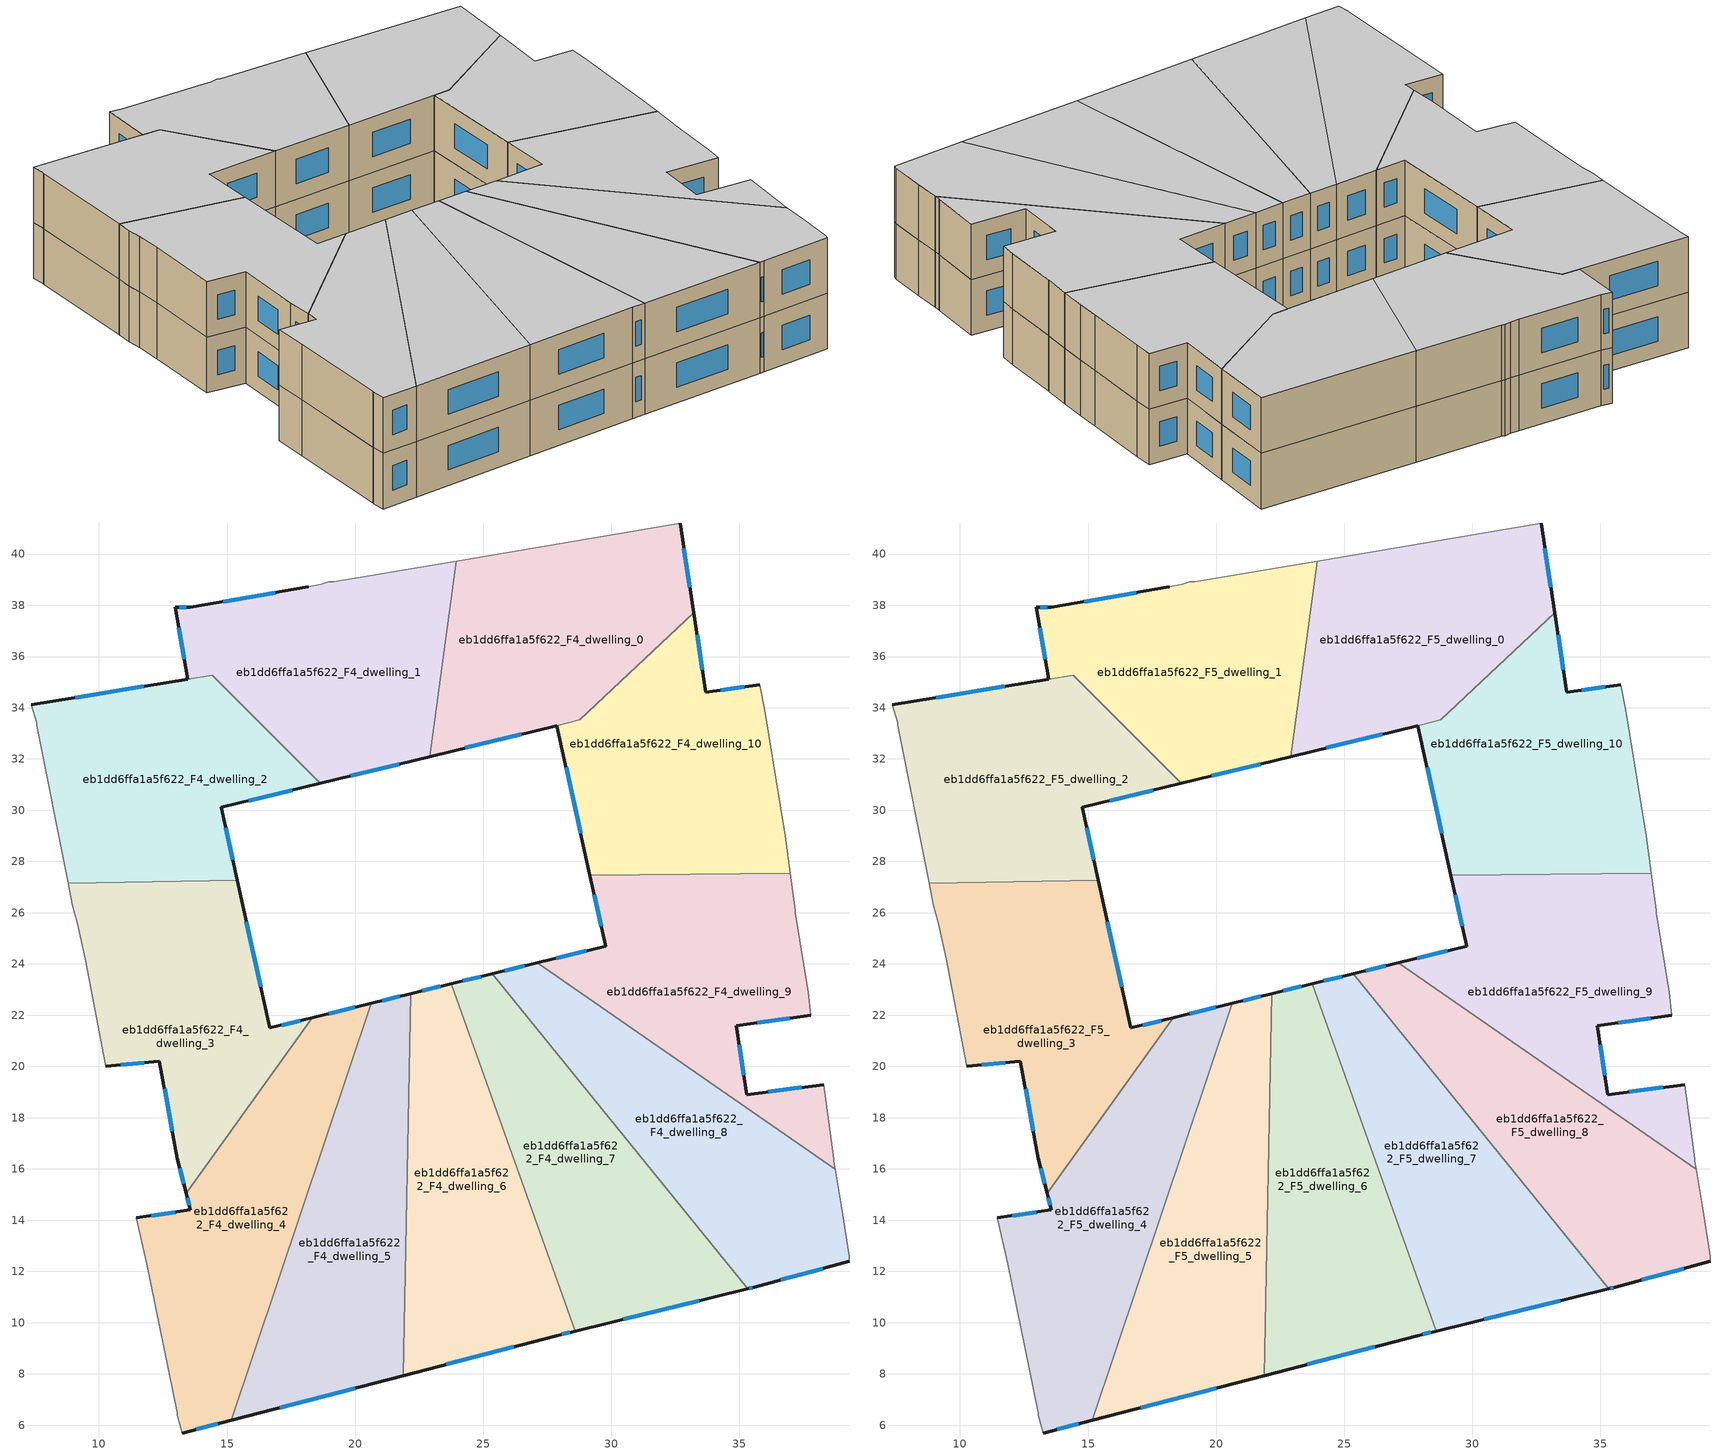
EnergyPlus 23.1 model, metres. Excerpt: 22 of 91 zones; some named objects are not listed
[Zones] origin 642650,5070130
eb1dd6ffa1a5f622_F4_dwelling_0
 floor to eb1dd6ffa1a5f622_F3_dwelling_0 (EU_floor_Construction): 32.68,41.21 33.21,37.71 28.77,33.52 22.91,32.09 23.95,39.73 z12
 wall outside (EU_wall_Construction): 22.91,32.09 27.87,33.31 / 33.21,37.71 32.68,41.21 z12:15
 wall to eb1dd6ffa1a5f622_F4_dwelling_1 (EU_wall_Construction): 23.95,39.73 22.91,32.09 z12:15
 wall adiabatic (EU_wall_Construction): 32.68,41.21 23.95,39.73 z12:15
 wall to eb1dd6ffa1a5f622_F4_dwelling_10 (EU_wall_Construction): 27.88,33.31 28.77,33.52 33.21,37.71 z12:15
 window (EU_Window_Construction): 24.3,32.43 26.48,32.97 / 33.06,38.69 32.83,40.23 z12.84:14.16
eb1dd6ffa1a5f622_F4_dwelling_1
 floor to eb1dd6ffa1a5f622_F3_dwelling_1 (EU_floor_Construction): 23.95,39.73 22.91,32.09 18.63,31.05 14.42,35.27 13.47,35.11 12.97,37.91 13.57,37.91 18.17,38.71 18.67,38.81 18.97,38.91 19.17,38.91 z12
 wall outside (EU_wall_Construction): 18.63,31.05 22.91,32.09 / 18.17,38.71 13.57,37.91 12.97,37.91 13.47,35.11 z12:15
 wall adiabatic (EU_wall_Construction): 23.95,39.73 19.17,38.91 18.97,38.91 18.67,38.81 18.17,38.71 z12:15
 wall to eb1dd6ffa1a5f622_F4_dwelling_2 (EU_wall_Construction): 14.42,35.26 18.63,31.05 / 13.47,35.11 14.42,35.27 z12:15
 window (EU_Window_Construction): 19.83,31.34 21.71,31.8 / 13.11,37.13 13.33,35.9 / 13.4,37.91 13.14,37.91 / 16.88,38.49 14.86,38.14 z12.84:14.16
eb1dd6ffa1a5f622_F4_dwelling_10
 floor to eb1dd6ffa1a5f622_F3_dwelling_10 (EU_floor_Construction): 35.79,34.91 35.98,33.9 36.58,30.2 36.78,29 36.98,27.54 29.17,27.47 27.88,33.31 28.77,33.52 33.21,37.71 33.68,34.61 z12
 wall outside (EU_wall_Construction): 27.88,33.31 29.17,27.47 / 35.79,34.91 33.68,34.61 33.21,37.71 z12:15
 wall adiabatic (EU_wall_Construction): 36.98,27.54 36.78,29 36.58,30.2 35.98,33.9 35.79,34.91 z12:15
 wall to eb1dd6ffa1a5f622_F4_dwelling_9 (EU_wall_Construction): 29.17,27.47 36.98,27.54 z12:15
 window (EU_Window_Construction): 28.24,31.67 28.81,29.1 / 33.55,35.48 33.34,36.84 / 35.2,34.82 34.27,34.69 z12.84:14.16
eb1dd6ffa1a5f622_F4_dwelling_2
 floor to eb1dd6ffa1a5f622_F3_dwelling_2 (EU_floor_Construction): 14.42,35.26 18.63,31.05 14.77,30.11 15.39,27.27 8.8,27.15 7.56,33.31 7.56,33.41 7.36,34.11 z12
 wall outside (EU_wall_Construction): 15.39,27.27 14.77,30.11 18.63,31.05 / 13.47,35.11 7.36,34.11 z12:15
 wall to eb1dd6ffa1a5f622_F4_dwelling_3 (EU_wall_Construction): 8.8,27.15 15.39,27.27 z12:15
 wall adiabatic (EU_wall_Construction): 7.36,34.11 7.56,33.41 7.56,33.31 8.8,27.15 z12:15
 window (EU_Window_Construction): 15.85,30.37 17.55,30.79 / 15.22,28.07 14.94,29.31 / 11.76,34.83 9.07,34.39 z12.84:14.16
eb1dd6ffa1a5f622_F4_dwelling_3
 floor to eb1dd6ffa1a5f622_F3_dwelling_3 (EU_floor_Construction): 15.39,27.27 16.67,21.5 18.32,21.91 13.4,15.05 13.06,16.4 12.36,20.2 10.26,20 9.46,24.21 9.16,25.61 8.96,26.31 8.8,27.15 z12
 wall outside (EU_wall_Construction): 10.26,20 12.36,20.2 13.06,16.4 13.4,15.05 / 18.32,21.91 16.67,21.5 15.39,27.27 z12:15
 wall adiabatic (EU_wall_Construction): 8.8,27.15 8.96,26.31 9.16,25.61 9.46,24.21 10.26,20 z12:15
 wall to eb1dd6ffa1a5f622_F4_dwelling_4 (EU_wall_Construction): 13.4,15.05 18.32,21.91 z12:15
 window (EU_Window_Construction): 10.85,20.06 11.78,20.15 / 16.31,23.12 15.75,25.66 / 17.86,21.79 17.13,21.61 / 13.16,16.02 13.31,15.43 / 12.56,19.14 12.87,17.46 z12.84:14.16
eb1dd6ffa1a5f622_F4_dwelling_4
 floor to eb1dd6ffa1a5f622_F3_dwelling_4 (EU_floor_Construction): 20.62,22.47 15.17,6.19 13.26,5.69 13.06,6.39 13.06,6.49 11.86,12.3 11.46,14.1 13.56,14.4 13.4,15.05 18.32,21.91 z12
 wall outside (EU_wall_Construction): 13.4,15.05 13.56,14.4 11.46,14.1 / 20.62,22.47 18.32,21.91 / 13.26,5.69 15.17,6.19 z12:15
 wall to eb1dd6ffa1a5f622_F4_dwelling_5 (EU_wall_Construction): 15.17,6.19 20.62,22.47 z12:15
 wall adiabatic (EU_wall_Construction): 11.46,14.1 11.86,12.3 13.06,6.49 13.06,6.39 13.26,5.69 z12:15
 window (EU_Window_Construction): 13.45,14.87 13.52,14.58 / 19.98,22.31 18.97,22.06 / 13.8,5.83 14.64,6.05 / 12.97,14.31 12.05,14.18 z12.84:14.16
eb1dd6ffa1a5f622_F4_dwelling_5
 floor to eb1dd6ffa1a5f622_F3_dwelling_5 (EU_floor_Construction): 22.18,22.85 21.88,7.93 15.17,6.19 20.62,22.47 z12
 wall outside (EU_wall_Construction): 22.18,22.85 20.62,22.47 / 15.17,6.19 21.88,7.93 z12:15
 wall to eb1dd6ffa1a5f622_F4_dwelling_6 (EU_wall_Construction): 21.88,7.93 22.18,22.85 z12:15
 window (EU_Window_Construction): 21.74,22.74 21.06,22.57 / 17.05,6.68 20,7.44 z12.84:14.16
eb1dd6ffa1a5f622_F4_dwelling_6
 floor to eb1dd6ffa1a5f622_F3_dwelling_6 (EU_floor_Construction): 23.76,23.23 28.58,9.67 27.87,9.49 21.88,7.93 22.18,22.85 z12
 wall outside (EU_wall_Construction): 23.76,23.23 22.18,22.85 / 21.88,7.93 27.87,9.49 28.58,9.67 z12:15
 wall to eb1dd6ffa1a5f622_F4_dwelling_7 (EU_wall_Construction): 28.58,9.67 23.76,23.23 z12:15
 window (EU_Window_Construction): 23.32,23.12 22.62,22.95 / 28.07,9.54 28.39,9.62 / 23.56,8.37 26.19,9.05 z12.84:14.16
eb1dd6ffa1a5f622_F4_dwelling_7
 floor to eb1dd6ffa1a5f622_F3_dwelling_7 (EU_floor_Construction): 25.34,23.62 35.32,11.32 28.58,9.67 23.76,23.23 z12
 wall outside (EU_wall_Construction): 25.34,23.62 23.76,23.23 / 28.58,9.67 35.32,11.32 z12:15
 wall to eb1dd6ffa1a5f622_F4_dwelling_8 (EU_wall_Construction): 35.32,11.32 25.34,23.62 z12:15
 window (EU_Window_Construction): 24.9,23.51 24.2,23.34 / 30.47,10.13 33.43,10.86 z12.84:14.16
eb1dd6ffa1a5f622_F4_dwelling_8
 floor to eb1dd6ffa1a5f622_F3_dwelling_8 (EU_floor_Construction): 38.74,15.98 38.98,14.59 39.28,12.59 39.28,12.39 35.58,11.39 35.32,11.32 25.34,23.62 27.11,24.05 z12
 wall outside (EU_wall_Construction): 35.32,11.32 35.58,11.39 39.28,12.39 / 27.11,24.05 25.34,23.62 z12:15
 wall adiabatic (EU_wall_Construction): 39.28,12.39 39.28,12.59 38.98,14.59 38.74,15.98 z12:15
 wall to eb1dd6ffa1a5f622_F4_dwelling_9 (EU_wall_Construction): 38.74,15.98 27.11,24.05 z12:15
 window (EU_Window_Construction): 36.62,11.67 38.24,12.11 / 35.39,11.34 35.51,11.37 / 26.61,23.93 25.84,23.74 z12.84:14.16
eb1dd6ffa1a5f622_F4_dwelling_9
 floor to eb1dd6ffa1a5f622_F3_dwelling_9 (EU_floor_Construction): 36.98,27.54 37.18,26.1 37.18,26 37.68,22.9 37.78,22 34.88,21.6 35.28,18.89 38.28,19.29 38.68,16.39 38.68,16.29 38.74,15.98 27.11,24.05 29.78,24.7 29.17,27.47 z12
 wall outside (EU_wall_Construction): 38.28,19.29 35.28,18.89 34.88,21.6 37.78,22 / 29.17,27.47 29.78,24.7 27.11,24.05 z12:15
 wall adiabatic (EU_wall_Construction): 37.78,22 37.68,22.9 37.18,26 37.18,26.1 36.98,27.54 / 38.74,15.98 38.68,16.29 38.68,16.39 38.28,19.29 z12:15
 window (EU_Window_Construction): 35.69,21.71 36.97,21.88 / 35.17,19.65 34.99,20.84 / 37.44,19.18 36.12,19.01 / 29.03,24.52 27.86,24.23 / 29.34,26.69 29.61,25.48 z12.84:14.16
eb1dd6ffa1a5f622_F5_dwelling_0
 floor to eb1dd6ffa1a5f622_F4_dwelling_0 (EU_floor_Construction): 32.68,41.21 33.21,37.71 28.77,33.52 22.91,32.09 23.95,39.73 z15
 wall outside (EU_wall_Construction): 22.91,32.09 27.87,33.31 / 33.21,37.71 32.68,41.21 z15:18
 wall to eb1dd6ffa1a5f622_F5_dwelling_1 (EU_wall_Construction): 23.95,39.73 22.91,32.09 z15:18
 wall adiabatic (EU_wall_Construction): 32.68,41.21 23.95,39.73 z15:18
 wall to eb1dd6ffa1a5f622_F5_dwelling_10 (EU_wall_Construction): 27.88,33.31 28.77,33.52 33.21,37.71 z15:18
 window (EU_Window_Construction): 24.3,32.43 26.48,32.97 / 33.06,38.69 32.83,40.23 z15.84:17.16
 ceiling to eb1dd6ffa1a5f622_F6_dwelling_0 (EU_floor_Construction): 28.77,33.52 33.21,37.71 32.68,41.21 23.95,39.73 22.91,32.09 z18
eb1dd6ffa1a5f622_F5_dwelling_1
 floor to eb1dd6ffa1a5f622_F4_dwelling_1 (EU_floor_Construction): 23.95,39.73 22.91,32.09 18.63,31.05 14.42,35.27 13.47,35.11 12.97,37.91 13.57,37.91 18.17,38.71 18.67,38.81 18.97,38.91 19.17,38.91 z15
 wall outside (EU_wall_Construction): 18.63,31.05 22.91,32.09 / 18.17,38.71 13.57,37.91 12.97,37.91 13.47,35.11 z15:18
 wall adiabatic (EU_wall_Construction): 23.95,39.73 19.17,38.91 18.97,38.91 18.67,38.81 18.17,38.71 z15:18
 wall to eb1dd6ffa1a5f622_F5_dwelling_2 (EU_wall_Construction): 14.42,35.26 18.63,31.05 / 13.47,35.11 14.42,35.27 z15:18
 window (EU_Window_Construction): 19.83,31.34 21.71,31.8 / 13.11,37.13 13.33,35.9 / 13.4,37.91 13.14,37.91 / 16.88,38.49 14.86,38.14 z15.84:17.16
 ceiling to eb1dd6ffa1a5f622_F6_dwelling_1 (EU_floor_Construction): 22.91,32.09 23.95,39.73 19.17,38.91 18.97,38.91 18.67,38.81 18.17,38.71 13.57,37.91 12.97,37.91 13.47,35.11 14.42,35.27 18.63,31.05 z18
eb1dd6ffa1a5f622_F5_dwelling_10
 floor to eb1dd6ffa1a5f622_F4_dwelling_10 (EU_floor_Construction): 35.79,34.91 35.98,33.9 36.58,30.2 36.78,29 36.98,27.54 29.17,27.47 27.88,33.31 28.77,33.52 33.21,37.71 33.68,34.61 z15
 wall outside (EU_wall_Construction): 27.88,33.31 29.17,27.47 / 35.79,34.91 33.68,34.61 33.21,37.71 z15:18
 wall adiabatic (EU_wall_Construction): 36.98,27.54 36.78,29 36.58,30.2 35.98,33.9 35.79,34.91 z15:18
 wall to eb1dd6ffa1a5f622_F5_dwelling_9 (EU_wall_Construction): 29.17,27.47 36.98,27.54 z15:18
 window (EU_Window_Construction): 28.24,31.67 28.81,29.1 / 33.55,35.48 33.34,36.84 / 35.2,34.82 34.27,34.69 z15.84:17.16
 ceiling to eb1dd6ffa1a5f622_F6_dwelling_10 (EU_floor_Construction): 36.98,27.54 36.78,29 36.58,30.2 35.98,33.9 35.79,34.91 33.68,34.61 33.21,37.71 28.77,33.52 27.88,33.31 29.17,27.47 z18
eb1dd6ffa1a5f622_F5_dwelling_2
 floor to eb1dd6ffa1a5f622_F4_dwelling_2 (EU_floor_Construction): 14.42,35.26 18.63,31.05 14.77,30.11 15.39,27.27 8.8,27.15 7.56,33.31 7.56,33.41 7.36,34.11 z15
 wall outside (EU_wall_Construction): 15.39,27.27 14.77,30.11 18.63,31.05 / 13.47,35.11 7.36,34.11 z15:18
 wall to eb1dd6ffa1a5f622_F5_dwelling_3 (EU_wall_Construction): 8.8,27.15 15.39,27.27 z15:18
 wall adiabatic (EU_wall_Construction): 7.36,34.11 7.56,33.41 7.56,33.31 8.8,27.15 z15:18
 window (EU_Window_Construction): 15.85,30.37 17.55,30.79 / 15.22,28.07 14.94,29.31 / 11.76,34.83 9.07,34.39 z15.84:17.16
 ceiling to eb1dd6ffa1a5f622_F6_dwelling_2 (EU_floor_Construction): 15.39,27.27 14.77,30.11 18.63,31.05 14.42,35.26 7.36,34.11 7.56,33.41 7.56,33.31 8.8,27.15 z18
eb1dd6ffa1a5f622_F5_dwelling_3
 floor to eb1dd6ffa1a5f622_F4_dwelling_3 (EU_floor_Construction): 15.39,27.27 16.67,21.5 18.32,21.91 13.4,15.05 13.06,16.4 12.36,20.2 10.26,20 9.46,24.21 9.16,25.61 8.96,26.31 8.8,27.15 z15
 wall outside (EU_wall_Construction): 10.26,20 12.36,20.2 13.06,16.4 13.4,15.05 / 18.32,21.91 16.67,21.5 15.39,27.27 z15:18
 wall adiabatic (EU_wall_Construction): 8.8,27.15 8.96,26.31 9.16,25.61 9.46,24.21 10.26,20 z15:18
 wall to eb1dd6ffa1a5f622_F5_dwelling_4 (EU_wall_Construction): 13.4,15.05 18.32,21.91 z15:18
 window (EU_Window_Construction): 10.85,20.06 11.78,20.15 / 16.31,23.12 15.75,25.66 / 17.86,21.79 17.13,21.61 / 13.16,16.02 13.31,15.43 / 12.56,19.14 12.87,17.46 z15.84:17.16
 ceiling to eb1dd6ffa1a5f622_F6_dwelling_3 (EU_floor_Construction): 13.4,15.05 18.32,21.91 16.67,21.5 15.39,27.27 8.8,27.15 8.96,26.31 9.16,25.61 9.46,24.21 10.26,20 12.36,20.2 13.06,16.4 z18
eb1dd6ffa1a5f622_F5_dwelling_4
 floor to eb1dd6ffa1a5f622_F4_dwelling_4 (EU_floor_Construction): 20.62,22.47 15.17,6.19 13.26,5.69 13.06,6.39 13.06,6.49 11.86,12.3 11.46,14.1 13.56,14.4 13.4,15.05 18.32,21.91 z15
 wall outside (EU_wall_Construction): 13.4,15.05 13.56,14.4 11.46,14.1 / 20.62,22.47 18.32,21.91 / 13.26,5.69 15.17,6.19 z15:18
 wall to eb1dd6ffa1a5f622_F5_dwelling_5 (EU_wall_Construction): 15.17,6.19 20.62,22.47 z15:18
 wall adiabatic (EU_wall_Construction): 11.46,14.1 11.86,12.3 13.06,6.49 13.06,6.39 13.26,5.69 z15:18
 window (EU_Window_Construction): 13.45,14.87 13.52,14.58 / 19.98,22.31 18.97,22.06 / 13.8,5.83 14.64,6.05 / 12.97,14.31 12.05,14.18 z15.84:17.16
 ceiling to eb1dd6ffa1a5f622_F6_dwelling_4 (EU_floor_Construction): 15.17,6.19 20.62,22.47 18.32,21.91 13.4,15.05 13.56,14.4 11.46,14.1 11.86,12.3 13.06,6.49 13.06,6.39 13.26,5.69 z18
eb1dd6ffa1a5f622_F5_dwelling_5
 floor to eb1dd6ffa1a5f622_F4_dwelling_5 (EU_floor_Construction): 22.18,22.85 21.88,7.93 15.17,6.19 20.62,22.47 z15
 wall outside (EU_wall_Construction): 22.18,22.85 20.62,22.47 / 15.17,6.19 21.88,7.93 z15:18
 wall to eb1dd6ffa1a5f622_F5_dwelling_6 (EU_wall_Construction): 21.88,7.93 22.18,22.85 z15:18
 window (EU_Window_Construction): 21.74,22.74 21.06,22.57 / 17.05,6.68 20,7.44 z15.84:17.16
 ceiling to eb1dd6ffa1a5f622_F6_dwelling_5 (EU_floor_Construction): 21.88,7.93 22.18,22.85 20.62,22.47 15.17,6.19 z18
eb1dd6ffa1a5f622_F5_dwelling_6
 floor to eb1dd6ffa1a5f622_F4_dwelling_6 (EU_floor_Construction): 23.76,23.23 28.58,9.67 27.87,9.49 21.88,7.93 22.18,22.85 z15
 wall outside (EU_wall_Construction): 23.76,23.23 22.18,22.85 / 21.88,7.93 27.87,9.49 28.58,9.67 z15:18
 wall to eb1dd6ffa1a5f622_F5_dwelling_7 (EU_wall_Construction): 28.58,9.67 23.76,23.23 z15:18
 window (EU_Window_Construction): 23.32,23.12 22.62,22.95 / 28.07,9.54 28.39,9.62 / 23.56,8.37 26.19,9.05 z15.84:17.16
 ceiling to eb1dd6ffa1a5f622_F6_dwelling_6 (EU_floor_Construction): 27.87,9.49 28.58,9.67 23.76,23.23 22.18,22.85 21.88,7.93 z18
eb1dd6ffa1a5f622_F5_dwelling_7
 floor to eb1dd6ffa1a5f622_F4_dwelling_7 (EU_floor_Construction): 25.34,23.62 35.32,11.32 28.58,9.67 23.76,23.23 z15
 wall outside (EU_wall_Construction): 25.34,23.62 23.76,23.23 / 28.58,9.67 35.32,11.32 z15:18
 wall to eb1dd6ffa1a5f622_F5_dwelling_8 (EU_wall_Construction): 35.32,11.32 25.34,23.62 z15:18
 window (EU_Window_Construction): 24.9,23.51 24.2,23.34 / 30.47,10.13 33.43,10.86 z15.84:17.16
 ceiling to eb1dd6ffa1a5f622_F6_dwelling_7 (EU_floor_Construction): 35.32,11.32 25.34,23.62 23.76,23.23 28.58,9.67 z18
eb1dd6ffa1a5f622_F5_dwelling_8
 floor to eb1dd6ffa1a5f622_F4_dwelling_8 (EU_floor_Construction): 38.74,15.98 38.98,14.59 39.28,12.59 39.28,12.39 35.58,11.39 35.32,11.32 25.34,23.62 27.11,24.05 z15
 wall outside (EU_wall_Construction): 35.32,11.32 35.58,11.39 39.28,12.39 / 27.11,24.05 25.34,23.62 z15:18
 wall adiabatic (EU_wall_Construction): 39.28,12.39 39.28,12.59 38.98,14.59 38.74,15.98 z15:18
 wall to eb1dd6ffa1a5f622_F5_dwelling_9 (EU_wall_Construction): 38.74,15.98 27.11,24.05 z15:18
 window (EU_Window_Construction): 36.62,11.67 38.24,12.11 / 35.39,11.34 35.51,11.37 / 26.61,23.93 25.84,23.74 z15.84:17.16
 ceiling to eb1dd6ffa1a5f622_F6_dwelling_8 (EU_floor_Construction): 39.28,12.39 39.28,12.59 38.98,14.59 38.74,15.98 27.11,24.05 25.34,23.62 35.32,11.32 35.58,11.39 z18
eb1dd6ffa1a5f622_F5_dwelling_9
 floor to eb1dd6ffa1a5f622_F4_dwelling_9 (EU_floor_Construction): 36.98,27.54 37.18,26.1 37.18,26 37.68,22.9 37.78,22 34.88,21.6 35.28,18.89 38.28,19.29 38.68,16.39 38.68,16.29 38.74,15.98 27.11,24.05 29.78,24.7 29.17,27.47 z15
 wall outside (EU_wall_Construction): 38.28,19.29 35.28,18.89 34.88,21.6 37.78,22 / 29.17,27.47 29.78,24.7 27.11,24.05 z15:18
 wall adiabatic (EU_wall_Construction): 37.78,22 37.68,22.9 37.18,26 37.18,26.1 36.98,27.54 / 38.74,15.98 38.68,16.29 38.68,16.39 38.28,19.29 z15:18
 window (EU_Window_Construction): 35.69,21.71 36.97,21.88 / 35.17,19.65 34.99,20.84 / 37.44,19.18 36.12,19.01 / 29.03,24.52 27.86,24.23 / 29.34,26.69 29.61,25.48 z15.84:17.16
 ceiling to eb1dd6ffa1a5f622_F6_dwelling_9 (EU_floor_Construction): 38.74,15.98 38.68,16.29 38.68,16.39 38.28,19.29 35.28,18.89 34.88,21.6 37.78,22 37.68,22.9 37.18,26 37.18,26.1 36.98,27.54 29.17,27.47 29.78,24.7 27.11,24.05 z18
[Building]
EU S2 Campaign: North Axis=0; Terrain=City; Solar Distribution=FullExterior
[Site:Location]
Lyon-Bron: Latitude=45.75; Longitude=5; Time Zone=1; Elevation=198
[SizingPeriod:WeatherFileDays]
AnnualSizingPeriod: Begin Month=1; Begin Day of Month=1; End Month=12; End Day of Month=31; Day of Week for Start Day=Monday; Use Weather File Daylight Saving Period=No; Use Weather File Rain and Snow Indicators=No
[MATERIAL]
EU_InternalMass_Material: Roughness=MediumRough; Thickness=0.1; Conductivity=1; Density=1800; Specific Heat=900; Thermal Absorptance=0.9; Solar Absorptance=0.7; Visible Absorptance=0.7
[MATERIAL:NOMASS] Roughness=MediumRough; Thermal Absorptance=0.9; Solar Absorptance=0.7; Visible Absorptance=0.7
Name | Thermal Resistance
EU_wall_NoMass | 0.776494
EU_floor_NoMass | 0.421597
[WINDOWMATERIAL:SIMPLEGLAZINGSYSTEM]
EU_Window_SimpleGlazing: UFactor=4.24961; Solar Heat Gain Coefficient=0.83; Visible Transmittance=0.83
[CONSTRUCTION]
EU_wall_Construction: EU_wall_NoMass
EU_floor_Construction: EU_floor_NoMass
EU_Window_Construction: EU_Window_SimpleGlazing
EU_InternalMass_Construction: EU_InternalMass_Material
[ZONE] Type=1; Multiplier=1; Ceiling Height=autocalculate; Floor Area=autocalculate; Part of Total Floor Area=Yes
Name | Volume
eb1dd6ffa1a5f622_F4_dwelling_0; eb1dd6ffa1a5f622_F5_dwelling_0 | 183.371
eb1dd6ffa1a5f622_F4_dwelling_1; eb1dd6ffa1a5f622_F5_dwelling_1 | 186.073
eb1dd6ffa1a5f622_F4_dwelling_10; eb1dd6ffa1a5f622_F5_dwelling_10 | 184.811
eb1dd6ffa1a5f622_F4_dwelling_2; eb1dd6ffa1a5f622_F5_dwelling_2 | 182.098
eb1dd6ffa1a5f622_F4_dwelling_3; eb1dd6ffa1a5f622_F5_dwelling_3 | 181.222
eb1dd6ffa1a5f622_F4_dwelling_4; eb1dd6ffa1a5f622_F5_dwelling_4 | 186.956
eb1dd6ffa1a5f622_F4_dwelling_5; eb1dd6ffa1a5f622_F5_dwelling_5 | 184.128
eb1dd6ffa1a5f622_F4_dwelling_6; eb1dd6ffa1a5f622_F5_dwelling_6 | 184.118
eb1dd6ffa1a5f622_F4_dwelling_7; eb1dd6ffa1a5f622_F5_dwelling_7 | 184.083
eb1dd6ffa1a5f622_F4_dwelling_8; eb1dd6ffa1a5f622_F5_dwelling_8 | 184.096
eb1dd6ffa1a5f622_F4_dwelling_9; eb1dd6ffa1a5f622_F5_dwelling_9 | 184.098
[INTERNALMASS] Construction=EU_InternalMass_Construction
Name | Zone or ZoneList | Surface Area
eb1dd6ffa1a5f622_F4_dwelling_0_EU_InternalMass | eb1dd6ffa1a5f622_F4_dwelling_0 | 61.1243
eb1dd6ffa1a5f622_F4_dwelling_1_EU_InternalMass | eb1dd6ffa1a5f622_F4_dwelling_1 | 62.0237
eb1dd6ffa1a5f622_F4_dwelling_2_EU_InternalMass | eb1dd6ffa1a5f622_F4_dwelling_2 | 60.7127
eb1dd6ffa1a5f622_F4_dwelling_3_EU_InternalMass | eb1dd6ffa1a5f622_F4_dwelling_3 | 60.4071
eb1dd6ffa1a5f622_F4_dwelling_4_EU_InternalMass | eb1dd6ffa1a5f622_F4_dwelling_4 | 62.3182
eb1dd6ffa1a5f622_F4_dwelling_5_EU_InternalMass | eb1dd6ffa1a5f622_F4_dwelling_5 | 61.3761
eb1dd6ffa1a5f622_F4_dwelling_6_EU_InternalMass | eb1dd6ffa1a5f622_F4_dwelling_6 | 61.3725
eb1dd6ffa1a5f622_F4_dwelling_7_EU_InternalMass | eb1dd6ffa1a5f622_F4_dwelling_7 | 61.3612
eb1dd6ffa1a5f622_F4_dwelling_8_EU_InternalMass | eb1dd6ffa1a5f622_F4_dwelling_8 | 61.3651
eb1dd6ffa1a5f622_F4_dwelling_9_EU_InternalMass | eb1dd6ffa1a5f622_F4_dwelling_9 | 61.3655
eb1dd6ffa1a5f622_F4_dwelling_10_EU_InternalMass | eb1dd6ffa1a5f622_F4_dwelling_10 | 61.604
eb1dd6ffa1a5f622_F5_dwelling_0_EU_InternalMass | eb1dd6ffa1a5f622_F5_dwelling_0 | 61.1243
eb1dd6ffa1a5f622_F5_dwelling_1_EU_InternalMass | eb1dd6ffa1a5f622_F5_dwelling_1 | 62.0237
eb1dd6ffa1a5f622_F5_dwelling_2_EU_InternalMass | eb1dd6ffa1a5f622_F5_dwelling_2 | 60.7127
eb1dd6ffa1a5f622_F5_dwelling_3_EU_InternalMass | eb1dd6ffa1a5f622_F5_dwelling_3 | 60.4071
eb1dd6ffa1a5f622_F5_dwelling_4_EU_InternalMass | eb1dd6ffa1a5f622_F5_dwelling_4 | 62.3182
eb1dd6ffa1a5f622_F5_dwelling_5_EU_InternalMass | eb1dd6ffa1a5f622_F5_dwelling_5 | 61.3761
eb1dd6ffa1a5f622_F5_dwelling_6_EU_InternalMass | eb1dd6ffa1a5f622_F5_dwelling_6 | 61.3725
eb1dd6ffa1a5f622_F5_dwelling_7_EU_InternalMass | eb1dd6ffa1a5f622_F5_dwelling_7 | 61.3612
eb1dd6ffa1a5f622_F5_dwelling_8_EU_InternalMass | eb1dd6ffa1a5f622_F5_dwelling_8 | 61.3651
eb1dd6ffa1a5f622_F5_dwelling_9_EU_InternalMass | eb1dd6ffa1a5f622_F5_dwelling_9 | 61.3655
eb1dd6ffa1a5f622_F5_dwelling_10_EU_InternalMass | eb1dd6ffa1a5f622_F5_dwelling_10 | 61.604
[OTHEREQUIPMENT] Fuel Type=Electricity; Design Level Calculation Method=Watts/Area; Power per Zone Floor Area=1; Fraction Latent=0; Fraction Radiant=0; Fraction Lost=0; Carbon Dioxide Generation Rate=0; EndUse Subcategory=EU_Step8_InternalGains
Name | Zone or ZoneList or Space or SpaceList | Schedule
EU_Step8_InternalGain_eb1dd6ffa1a5f622_F4_dwelling_0_f000 | eb1dd6ffa1a5f622_F4_dwelling_0 | EU_Step8_GainSchedule_eb1dd6ffa1a5f622_F4_dwelling_0_f000
EU_Step8_InternalGain_eb1dd6ffa1a5f622_F4_dwelling_1_f000 | eb1dd6ffa1a5f622_F4_dwelling_1 | EU_Step8_GainSchedule_eb1dd6ffa1a5f622_F4_dwelling_1_f000
EU_Step8_InternalGain_eb1dd6ffa1a5f622_F4_dwelling_2_f000 | eb1dd6ffa1a5f622_F4_dwelling_2 | EU_Step8_GainSchedule_eb1dd6ffa1a5f622_F4_dwelling_2_f000
EU_Step8_InternalGain_eb1dd6ffa1a5f622_F4_dwelling_3_f000 | eb1dd6ffa1a5f622_F4_dwelling_3 | EU_Step8_GainSchedule_eb1dd6ffa1a5f622_F4_dwelling_3_f000
EU_Step8_InternalGain_eb1dd6ffa1a5f622_F4_dwelling_4_f000 | eb1dd6ffa1a5f622_F4_dwelling_4 | EU_Step8_GainSchedule_eb1dd6ffa1a5f622_F4_dwelling_4_f000
EU_Step8_InternalGain_eb1dd6ffa1a5f622_F4_dwelling_5_f000 | eb1dd6ffa1a5f622_F4_dwelling_5 | EU_Step8_GainSchedule_eb1dd6ffa1a5f622_F4_dwelling_5_f000
EU_Step8_InternalGain_eb1dd6ffa1a5f622_F4_dwelling_6_f000 | eb1dd6ffa1a5f622_F4_dwelling_6 | EU_Step8_GainSchedule_eb1dd6ffa1a5f622_F4_dwelling_6_f000
EU_Step8_InternalGain_eb1dd6ffa1a5f622_F4_dwelling_7_f000 | eb1dd6ffa1a5f622_F4_dwelling_7 | EU_Step8_GainSchedule_eb1dd6ffa1a5f622_F4_dwelling_7_f000
EU_Step8_InternalGain_eb1dd6ffa1a5f622_F4_dwelling_8_f000 | eb1dd6ffa1a5f622_F4_dwelling_8 | EU_Step8_GainSchedule_eb1dd6ffa1a5f622_F4_dwelling_8_f000
EU_Step8_InternalGain_eb1dd6ffa1a5f622_F4_dwelling_9_f000 | eb1dd6ffa1a5f622_F4_dwelling_9 | EU_Step8_GainSchedule_eb1dd6ffa1a5f622_F4_dwelling_9_f000
EU_Step8_InternalGain_eb1dd6ffa1a5f622_F4_dwelling_10_f000 | eb1dd6ffa1a5f622_F4_dwelling_10 | EU_Step8_GainSchedule_eb1dd6ffa1a5f622_F4_dwelling_10_f000
EU_Step8_InternalGain_eb1dd6ffa1a5f622_F5_dwelling_0_f000 | eb1dd6ffa1a5f622_F5_dwelling_0 | EU_Step8_GainSchedule_eb1dd6ffa1a5f622_F5_dwelling_0_f000
EU_Step8_InternalGain_eb1dd6ffa1a5f622_F5_dwelling_1_f000 | eb1dd6ffa1a5f622_F5_dwelling_1 | EU_Step8_GainSchedule_eb1dd6ffa1a5f622_F5_dwelling_1_f000
EU_Step8_InternalGain_eb1dd6ffa1a5f622_F5_dwelling_2_f000 | eb1dd6ffa1a5f622_F5_dwelling_2 | EU_Step8_GainSchedule_eb1dd6ffa1a5f622_F5_dwelling_2_f000
EU_Step8_InternalGain_eb1dd6ffa1a5f622_F5_dwelling_3_f000 | eb1dd6ffa1a5f622_F5_dwelling_3 | EU_Step8_GainSchedule_eb1dd6ffa1a5f622_F5_dwelling_3_f000
EU_Step8_InternalGain_eb1dd6ffa1a5f622_F5_dwelling_4_f000 | eb1dd6ffa1a5f622_F5_dwelling_4 | EU_Step8_GainSchedule_eb1dd6ffa1a5f622_F5_dwelling_4_f000
EU_Step8_InternalGain_eb1dd6ffa1a5f622_F5_dwelling_5_f000 | eb1dd6ffa1a5f622_F5_dwelling_5 | EU_Step8_GainSchedule_eb1dd6ffa1a5f622_F5_dwelling_5_f000
EU_Step8_InternalGain_eb1dd6ffa1a5f622_F5_dwelling_6_f000 | eb1dd6ffa1a5f622_F5_dwelling_6 | EU_Step8_GainSchedule_eb1dd6ffa1a5f622_F5_dwelling_6_f000
EU_Step8_InternalGain_eb1dd6ffa1a5f622_F5_dwelling_7_f000 | eb1dd6ffa1a5f622_F5_dwelling_7 | EU_Step8_GainSchedule_eb1dd6ffa1a5f622_F5_dwelling_7_f000
EU_Step8_InternalGain_eb1dd6ffa1a5f622_F5_dwelling_8_f000 | eb1dd6ffa1a5f622_F5_dwelling_8 | EU_Step8_GainSchedule_eb1dd6ffa1a5f622_F5_dwelling_8_f000
EU_Step8_InternalGain_eb1dd6ffa1a5f622_F5_dwelling_9_f000 | eb1dd6ffa1a5f622_F5_dwelling_9 | EU_Step8_GainSchedule_eb1dd6ffa1a5f622_F5_dwelling_9_f000
EU_Step8_InternalGain_eb1dd6ffa1a5f622_F5_dwelling_10_f000 | eb1dd6ffa1a5f622_F5_dwelling_10 | EU_Step8_GainSchedule_eb1dd6ffa1a5f622_F5_dwelling_10_f000
[ZONEVENTILATION:DESIGNFLOWRATE] Schedule=EU_AlwaysOn; Design Flow Rate Calculation Method=AirChanges/Hour; Air Changes per Hour=0.693814; Ventilation Type=Natural; Fan Pressure Rise=0; Fan Total Efficiency=1; Constant Term Coefficient=1; Temperature Term Coefficient=0; Velocity Term Coefficient=0; Velocity Squared Term Coefficient=0; Minimum Indoor Temperature=-100; Maximum Indoor Temperature=100; Delta Temperature=-100; Minimum Outdoor Temperature=-100; Maximum Outdoor Temperature=100; Maximum Wind Speed=40
Name | Zone or ZoneList or Space or SpaceList
EU_ConstantAir_eb1dd6ffa1a5f622_F4_dwelling_0 | eb1dd6ffa1a5f622_F4_dwelling_0
EU_ConstantAir_eb1dd6ffa1a5f622_F4_dwelling_1 | eb1dd6ffa1a5f622_F4_dwelling_1
EU_ConstantAir_eb1dd6ffa1a5f622_F4_dwelling_2 | eb1dd6ffa1a5f622_F4_dwelling_2
EU_ConstantAir_eb1dd6ffa1a5f622_F4_dwelling_3 | eb1dd6ffa1a5f622_F4_dwelling_3
EU_ConstantAir_eb1dd6ffa1a5f622_F4_dwelling_4 | eb1dd6ffa1a5f622_F4_dwelling_4
EU_ConstantAir_eb1dd6ffa1a5f622_F4_dwelling_5 | eb1dd6ffa1a5f622_F4_dwelling_5
EU_ConstantAir_eb1dd6ffa1a5f622_F4_dwelling_6 | eb1dd6ffa1a5f622_F4_dwelling_6
EU_ConstantAir_eb1dd6ffa1a5f622_F4_dwelling_7 | eb1dd6ffa1a5f622_F4_dwelling_7
EU_ConstantAir_eb1dd6ffa1a5f622_F4_dwelling_8 | eb1dd6ffa1a5f622_F4_dwelling_8
EU_ConstantAir_eb1dd6ffa1a5f622_F4_dwelling_9 | eb1dd6ffa1a5f622_F4_dwelling_9
EU_ConstantAir_eb1dd6ffa1a5f622_F4_dwelling_10 | eb1dd6ffa1a5f622_F4_dwelling_10
EU_ConstantAir_eb1dd6ffa1a5f622_F5_dwelling_0 | eb1dd6ffa1a5f622_F5_dwelling_0
EU_ConstantAir_eb1dd6ffa1a5f622_F5_dwelling_1 | eb1dd6ffa1a5f622_F5_dwelling_1
EU_ConstantAir_eb1dd6ffa1a5f622_F5_dwelling_2 | eb1dd6ffa1a5f622_F5_dwelling_2
EU_ConstantAir_eb1dd6ffa1a5f622_F5_dwelling_3 | eb1dd6ffa1a5f622_F5_dwelling_3
EU_ConstantAir_eb1dd6ffa1a5f622_F5_dwelling_4 | eb1dd6ffa1a5f622_F5_dwelling_4
EU_ConstantAir_eb1dd6ffa1a5f622_F5_dwelling_5 | eb1dd6ffa1a5f622_F5_dwelling_5
EU_ConstantAir_eb1dd6ffa1a5f622_F5_dwelling_6 | eb1dd6ffa1a5f622_F5_dwelling_6
EU_ConstantAir_eb1dd6ffa1a5f622_F5_dwelling_7 | eb1dd6ffa1a5f622_F5_dwelling_7
EU_ConstantAir_eb1dd6ffa1a5f622_F5_dwelling_8 | eb1dd6ffa1a5f622_F5_dwelling_8
EU_ConstantAir_eb1dd6ffa1a5f622_F5_dwelling_9 | eb1dd6ffa1a5f622_F5_dwelling_9
EU_ConstantAir_eb1dd6ffa1a5f622_F5_dwelling_10 | eb1dd6ffa1a5f622_F5_dwelling_10
[HVACTEMPLATE:ZONE:IDEALLOADSAIRSYSTEM] System Availability Schedule=EU_AlwaysOn; Maximum Heating Supply Air Temperature=50; Minimum Cooling Supply Air Temperature=13; Maximum Heating Supply Air Humidity Ratio=0.0156; Minimum Cooling Supply Air Humidity Ratio=0.0077; Heating Limit=NoLimit; Cooling Limit=NoLimit; Heating Availability Schedule=EU_AlwaysOn; Cooling Availability Schedule=EU_CoolingOff; Dehumidification Control Type=ConstantSensibleHeatRatio; Cooling Sensible Heat Ratio=0.7; Dehumidification Setpoint=60; Humidification Control Type=None; Humidification Setpoint=30; Outdoor Air Method=None; Outdoor Air Flow Rate per Person=0.00944; Outdoor Air Flow Rate per Zone Floor Area=0; Outdoor Air Flow Rate per Zone=0; Demand Controlled Ventilation Type=None; Outdoor Air Economizer Type=NoEconomizer; Heat Recovery Type=None; Sensible Heat Recovery Effectiveness=0.7; Latent Heat Recovery Effectiveness=0.65
Name | Template Thermostat
eb1dd6ffa1a5f622_F4_dwelling_0 | EU_HeatOnly_eb1dd6ffa1a5f622_F4_dwelling_0
eb1dd6ffa1a5f622_F4_dwelling_1 | EU_HeatOnly_eb1dd6ffa1a5f622_F4_dwelling_1
eb1dd6ffa1a5f622_F4_dwelling_2 | EU_HeatOnly_eb1dd6ffa1a5f622_F4_dwelling_2
eb1dd6ffa1a5f622_F4_dwelling_3 | EU_HeatOnly_eb1dd6ffa1a5f622_F4_dwelling_3
eb1dd6ffa1a5f622_F4_dwelling_4 | EU_HeatOnly_eb1dd6ffa1a5f622_F4_dwelling_4
eb1dd6ffa1a5f622_F4_dwelling_5 | EU_HeatOnly_eb1dd6ffa1a5f622_F4_dwelling_5
eb1dd6ffa1a5f622_F4_dwelling_6 | EU_HeatOnly_eb1dd6ffa1a5f622_F4_dwelling_6
eb1dd6ffa1a5f622_F4_dwelling_7 | EU_HeatOnly_eb1dd6ffa1a5f622_F4_dwelling_7
eb1dd6ffa1a5f622_F4_dwelling_8 | EU_HeatOnly_eb1dd6ffa1a5f622_F4_dwelling_8
eb1dd6ffa1a5f622_F4_dwelling_9 | EU_HeatOnly_eb1dd6ffa1a5f622_F4_dwelling_9
eb1dd6ffa1a5f622_F4_dwelling_10 | EU_HeatOnly_eb1dd6ffa1a5f622_F4_dwelling_10
eb1dd6ffa1a5f622_F5_dwelling_0 | EU_HeatOnly_eb1dd6ffa1a5f622_F5_dwelling_0
eb1dd6ffa1a5f622_F5_dwelling_1 | EU_HeatOnly_eb1dd6ffa1a5f622_F5_dwelling_1
eb1dd6ffa1a5f622_F5_dwelling_2 | EU_HeatOnly_eb1dd6ffa1a5f622_F5_dwelling_2
eb1dd6ffa1a5f622_F5_dwelling_3 | EU_HeatOnly_eb1dd6ffa1a5f622_F5_dwelling_3
eb1dd6ffa1a5f622_F5_dwelling_4 | EU_HeatOnly_eb1dd6ffa1a5f622_F5_dwelling_4
eb1dd6ffa1a5f622_F5_dwelling_5 | EU_HeatOnly_eb1dd6ffa1a5f622_F5_dwelling_5
eb1dd6ffa1a5f622_F5_dwelling_6 | EU_HeatOnly_eb1dd6ffa1a5f622_F5_dwelling_6
eb1dd6ffa1a5f622_F5_dwelling_7 | EU_HeatOnly_eb1dd6ffa1a5f622_F5_dwelling_7
eb1dd6ffa1a5f622_F5_dwelling_8 | EU_HeatOnly_eb1dd6ffa1a5f622_F5_dwelling_8
eb1dd6ffa1a5f622_F5_dwelling_9 | EU_HeatOnly_eb1dd6ffa1a5f622_F5_dwelling_9
eb1dd6ffa1a5f622_F5_dwelling_10 | EU_HeatOnly_eb1dd6ffa1a5f622_F5_dwelling_10
[SIZING:ZONE] Zone Cooling Design Supply Air Temperature Input Method=SupplyAirTemperature; Zone Cooling Design Supply Air Temperature=13; Zone Heating Design Supply Air Temperature Input Method=SupplyAirTemperature; Zone Heating Design Supply Air Temperature=50; Zone Cooling Design Supply Air Humidity Ratio=0.008; Zone Heating Design Supply Air Humidity Ratio=0.008; Cooling Design Air Flow Method=DesignDay; Cooling Design Air Flow Rate=0; Cooling Minimum Air Flow per Zone Floor Area=0.000762; Cooling Minimum Air Flow=0; Cooling Minimum Air Flow Fraction=0.2; Heating Design Air Flow Method=DesignDay; Heating Design Air Flow Rate=0; Heating Maximum Air Flow per Zone Floor Area=0.002032; Heating Maximum Air Flow=0.141576; Heating Maximum Air Flow Fraction=0.3; Account for Dedicated Outdoor Air System=No; Dedicated Outdoor Air System Control Strategy=NeutralSupplyAir; Dedicated Outdoor Air Low Setpoint Temperature for Design=autosize; Dedicated Outdoor Air High Setpoint Temperature for Design=autosize; Zone Load Sizing Method=Sensible Load Only No Latent Load; Zone Latent Cooling Design Supply Air Humidity Ratio Input Method=HumidityRatioDifference; Zone Cooling Design Supply Air Humidity Ratio Difference=0.005; Zone Latent Heating Design Supply Air Humidity Ratio Input Method=HumidityRatioDifference; Zone Humidification Design Supply Air Humidity Ratio Difference=0.005
eb1dd6ffa1a5f622_F4_dwelling_0; eb1dd6ffa1a5f622_F4_dwelling_1; eb1dd6ffa1a5f622_F4_dwelling_2; eb1dd6ffa1a5f622_F4_dwelling_3; eb1dd6ffa1a5f622_F4_dwelling_4; eb1dd6ffa1a5f622_F4_dwelling_5; eb1dd6ffa1a5f622_F4_dwelling_6; eb1dd6ffa1a5f622_F4_dwelling_7; eb1dd6ffa1a5f622_F4_dwelling_8; eb1dd6ffa1a5f622_F4_dwelling_9; eb1dd6ffa1a5f622_F4_dwelling_10; eb1dd6ffa1a5f622_F5_dwelling_0; eb1dd6ffa1a5f622_F5_dwelling_1; eb1dd6ffa1a5f622_F5_dwelling_2; eb1dd6ffa1a5f622_F5_dwelling_3; eb1dd6ffa1a5f622_F5_dwelling_4; eb1dd6ffa1a5f622_F5_dwelling_5; eb1dd6ffa1a5f622_F5_dwelling_6; eb1dd6ffa1a5f622_F5_dwelling_7; eb1dd6ffa1a5f622_F5_dwelling_8; eb1dd6ffa1a5f622_F5_dwelling_9; eb1dd6ffa1a5f622_F5_dwelling_10
[SCHEDULE:CONSTANT]
Name | Hourly Value
EU_AlwaysOn | 1
EU_CoolingOff | 0
[SCHEDULE:FILE] Column Number=1; Rows to Skip at Top=0; Number of Hours of Data=8760; Column Separator=Comma; Interpolate to Timestep=No; Minutes per Item=60; Adjust Schedule for Daylight Savings=Yes
Name | File
EU_Step8_GainSchedule_eb1dd6ffa1a5f622_F4_dwelling_0_f000 | ../../schedules/eb1dd6ffa1a5f622/eb1dd6ffa1a5f622_F4_dwelling_0_f000_gain.csv
EU_Step8_GainSchedule_eb1dd6ffa1a5f622_F4_dwelling_1_f000 | ../../schedules/eb1dd6ffa1a5f622/eb1dd6ffa1a5f622_F4_dwelling_1_f000_gain.csv
EU_Step8_GainSchedule_eb1dd6ffa1a5f622_F4_dwelling_2_f000 | ../../schedules/eb1dd6ffa1a5f622/eb1dd6ffa1a5f622_F4_dwelling_2_f000_gain.csv
EU_Step8_GainSchedule_eb1dd6ffa1a5f622_F4_dwelling_3_f000 | ../../schedules/eb1dd6ffa1a5f622/eb1dd6ffa1a5f622_F4_dwelling_3_f000_gain.csv
EU_Step8_GainSchedule_eb1dd6ffa1a5f622_F4_dwelling_4_f000 | ../../schedules/eb1dd6ffa1a5f622/eb1dd6ffa1a5f622_F4_dwelling_4_f000_gain.csv
EU_Step8_GainSchedule_eb1dd6ffa1a5f622_F4_dwelling_5_f000 | ../../schedules/eb1dd6ffa1a5f622/eb1dd6ffa1a5f622_F4_dwelling_5_f000_gain.csv
EU_Step8_GainSchedule_eb1dd6ffa1a5f622_F4_dwelling_6_f000 | ../../schedules/eb1dd6ffa1a5f622/eb1dd6ffa1a5f622_F4_dwelling_6_f000_gain.csv
EU_Step8_GainSchedule_eb1dd6ffa1a5f622_F4_dwelling_7_f000 | ../../schedules/eb1dd6ffa1a5f622/eb1dd6ffa1a5f622_F4_dwelling_7_f000_gain.csv
EU_Step8_GainSchedule_eb1dd6ffa1a5f622_F4_dwelling_8_f000 | ../../schedules/eb1dd6ffa1a5f622/eb1dd6ffa1a5f622_F4_dwelling_8_f000_gain.csv
EU_Step8_GainSchedule_eb1dd6ffa1a5f622_F4_dwelling_9_f000 | ../../schedules/eb1dd6ffa1a5f622/eb1dd6ffa1a5f622_F4_dwelling_9_f000_gain.csv
EU_Step8_GainSchedule_eb1dd6ffa1a5f622_F4_dwelling_10_f000 | ../../schedules/eb1dd6ffa1a5f622/eb1dd6ffa1a5f622_F4_dwelling_10_f000_gain.csv
EU_Step8_GainSchedule_eb1dd6ffa1a5f622_F5_dwelling_0_f000 | ../../schedules/eb1dd6ffa1a5f622/eb1dd6ffa1a5f622_F5_dwelling_0_f000_gain.csv
EU_Step8_GainSchedule_eb1dd6ffa1a5f622_F5_dwelling_1_f000 | ../../schedules/eb1dd6ffa1a5f622/eb1dd6ffa1a5f622_F5_dwelling_1_f000_gain.csv
EU_Step8_GainSchedule_eb1dd6ffa1a5f622_F5_dwelling_2_f000 | ../../schedules/eb1dd6ffa1a5f622/eb1dd6ffa1a5f622_F5_dwelling_2_f000_gain.csv
EU_Step8_GainSchedule_eb1dd6ffa1a5f622_F5_dwelling_3_f000 | ../../schedules/eb1dd6ffa1a5f622/eb1dd6ffa1a5f622_F5_dwelling_3_f000_gain.csv
EU_Step8_GainSchedule_eb1dd6ffa1a5f622_F5_dwelling_4_f000 | ../../schedules/eb1dd6ffa1a5f622/eb1dd6ffa1a5f622_F5_dwelling_4_f000_gain.csv
EU_Step8_GainSchedule_eb1dd6ffa1a5f622_F5_dwelling_5_f000 | ../../schedules/eb1dd6ffa1a5f622/eb1dd6ffa1a5f622_F5_dwelling_5_f000_gain.csv
EU_Step8_GainSchedule_eb1dd6ffa1a5f622_F5_dwelling_6_f000 | ../../schedules/eb1dd6ffa1a5f622/eb1dd6ffa1a5f622_F5_dwelling_6_f000_gain.csv
EU_Step8_GainSchedule_eb1dd6ffa1a5f622_F5_dwelling_7_f000 | ../../schedules/eb1dd6ffa1a5f622/eb1dd6ffa1a5f622_F5_dwelling_7_f000_gain.csv
EU_Step8_GainSchedule_eb1dd6ffa1a5f622_F5_dwelling_8_f000 | ../../schedules/eb1dd6ffa1a5f622/eb1dd6ffa1a5f622_F5_dwelling_8_f000_gain.csv
EU_Step8_GainSchedule_eb1dd6ffa1a5f622_F5_dwelling_9_f000 | ../../schedules/eb1dd6ffa1a5f622/eb1dd6ffa1a5f622_F5_dwelling_9_f000_gain.csv
EU_Step8_GainSchedule_eb1dd6ffa1a5f622_F5_dwelling_10_f000 | ../../schedules/eb1dd6ffa1a5f622/eb1dd6ffa1a5f622_F5_dwelling_10_f000_gain.csv
